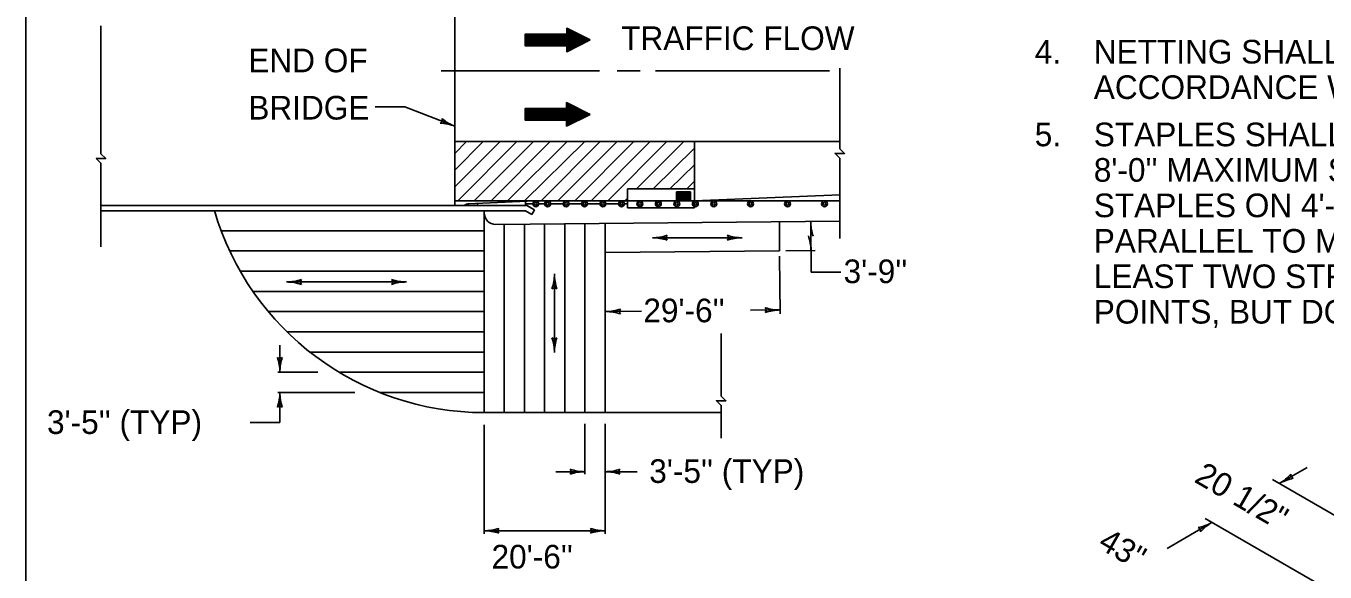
# Model space of a CAD drawing. Extents: x 1007 to 1035.5, y 1000.5 to 1021.5.
# Drawn here: x 1007 to 1018, y 1008.38 to 1013 of the extents above; entities that cross this region are included whole.
import ezdxf

# ---------------------------------------------------------------- set-up
doc = ezdxf.new("R2010")
doc.units = 0
for name, color, linetype in [('Level 1', 7, 'Continuous'), ('Level 10', 7, 'Continuous'), ('Level 11', 7, 'Continuous'), ('Level 16', 7, 'Continuous'), ('Level 40', 7, 'Continuous')]:
    doc.layers.add(name, color=color, linetype=linetype)

msp = doc.modelspace()

# ---------------------------------------------------------------- linework, layer by layer
at = {"layer": 'Level 1'}
for p, q in [((1010.631, 1013.463), (1010.631, 1011.485)), ((1007.635, 1013.004), (1007.635, 1011.982)), ((1011.855, 1012.625), (1010.515, 1012.625)), ((1012.198, 1012.625), (1012.004, 1012.625)), ((1013.801, 1012.625), (1012.329, 1012.625)), ((1009.957, 1012.32), (1010.207, 1012.32)), ((1010.207, 1012.32), (1010.631, 1012.155)), ((1010.631, 1011.784), (1010.871, 1012.025)), ((1010.631, 1011.926), (1010.73, 1012.025)), ((1010.631, 1011.642), (1011.013, 1012.025)), ((1010.631, 1012.025), (1013.889, 1012.025)), ((1010.655, 1011.525), (1011.155, 1012.025)), ((1010.795, 1011.525), (1011.295, 1012.025)), ((1010.935, 1011.521), (1011.438, 1012.025)), ((1011.076, 1011.523), (1011.582, 1012.025)), ((1011.22, 1011.525), (1011.732, 1012.025)), ((1011.361, 1011.525), (1011.861, 1012.025)), ((1011.503, 1011.525), (1012.003, 1012.025)), ((1011.645, 1011.525), (1012.145, 1012.025)), ((1011.785, 1011.525), (1012.285, 1012.025)), ((1011.926, 1011.525), (1012.426, 1012.025)), ((1012.168, 1011.625), (1012.568, 1012.025)), ((1012.658, 1012.025), (1012.658, 1011.525)), ((1012.31, 1011.625), (1012.658, 1011.971)), ((1007.635, 1011.782), (1007.635, 1011.134)), ((1012.451, 1011.625), (1012.658, 1011.83)), ((1012.593, 1011.625), (1012.658, 1011.69)), ((1012.091, 1011.625), (1012.658, 1011.625)), ((1012.091, 1011.525), (1012.091, 1011.625)), ((1012.508, 1011.6), (1012.625, 1011.6)), ((1012.508, 1011.525), (1012.508, 1011.6)), ((1012.625, 1011.6), (1012.625, 1011.525)), ((1012.658, 1011.525), (1013.889, 1011.574)), ((1010.631, 1011.525), (1011.303, 1011.525)), ((1011.305, 1011.525), (1010.743, 1011.5)), ((1010.821, 1011.503), (1010.821, 1011.485)), ((1011.228, 1011.5), (1011.295, 1011.5)), ((1011.303, 1011.525), (1013.889, 1011.525)), ((1011.338, 1011.5), (1011.395, 1011.5)), ((1011.436, 1011.5), (1011.551, 1011.5)), ((1011.593, 1011.5), (1011.708, 1011.5)), ((1011.75, 1011.5), (1011.863, 1011.5)), ((1011.906, 1011.5), (1012.02, 1011.5)), ((1012.063, 1011.5), (1012.091, 1011.5)), ((1012.068, 1011.525), (1012.091, 1011.546)), ((1012.658, 1011.525), (1012.091, 1011.525)), ((1012.658, 1011.525), (1012.091, 1011.525)), ((1012.091, 1011.525), (1012.091, 1011.466)), ((1012.091, 1011.466), (1012.658, 1011.466)), ((1012.625, 1011.525), (1012.508, 1011.525)), ((1012.658, 1011.523), (1012.658, 1011.466)), ((1011.228, 1011.441), (1007.635, 1011.441)), ((1010.878, 1011.425), (1010.878, 1011.441)), ((1010.878, 1011.441), (1010.878, 1009.733)), ((1010.978, 1011.323), (1013.889, 1011.353)), ((1013.378, 1011.347), (1013.378, 1011.101)), ((1013.643, 1011.35), (1013.647, 1010.921)), ((1011.049, 1011.324), (1011.049, 1009.733)), ((1011.22, 1011.325), (1011.22, 1009.733)), ((1011.39, 1011.327), (1011.39, 1009.733)), ((1011.561, 1011.329), (1011.561, 1009.733)), ((1011.732, 1011.33), (1011.732, 1009.733)), ((1011.903, 1011.332), (1011.903, 1009.733)), ((1011.903, 1011.087), (1013.378, 1011.101)), ((1013.378, 1011.056), (1013.383, 1010.567)), ((1013.431, 1011.102), (1013.68, 1011.104)), ((1011.473, 1010.906), (1011.473, 1010.241)), ((1013.647, 1010.921), (1013.897, 1010.921)), ((1011.908, 1010.587), (1012.21, 1010.59)), ((1013.134, 1010.599), (1013.383, 1010.601)), ((1009.149, 1010.303), (1009.149, 1010.075)), ((1009.149, 1009.904), (1009.149, 1009.649)), ((1009.149, 1009.649), (1008.899, 1009.649)), ((1010.878, 1009.63), (1010.878, 1008.706)), ((1011.732, 1009.637), (1011.732, 1009.212)), ((1011.903, 1009.637), (1011.903, 1008.706)), ((1017.609, 1009.133), (1017.845, 1009.269)), ((1018.843, 1008.421), (1017.551, 1009.166)), ((1018.245, 1008.109), (1016.983, 1008.838)), ((1016.659, 1008.584), (1017.041, 1008.805))]:
    msp.add_line(p, q, dxfattribs=at)
for points in [[(1011.777, 1012.885), (1011.577, 1012.785), (1011.577, 1012.835), (1011.227, 1012.835), (1011.227, 1012.935), (1011.577, 1012.935), (1011.577, 1012.985)], [(1011.776, 1012.256), (1011.576, 1012.156), (1011.576, 1012.206), (1011.226, 1012.206), (1011.226, 1012.306), (1011.576, 1012.306), (1011.576, 1012.356)]]:
    msp.add_lwpolyline(points, close=True, dxfattribs=at)
for points in [[(1011.681, 1012.933), (1011.227, 1012.933)], [(1011.691, 1012.928), (1011.227, 1012.928)], [(1011.701, 1012.923), (1011.227, 1012.923)], [(1011.711, 1012.918), (1011.227, 1012.918)], [(1011.721, 1012.913), (1011.227, 1012.913)], [(1011.731, 1012.908), (1011.227, 1012.908)], [(1011.741, 1012.903), (1011.227, 1012.903)], [(1011.751, 1012.898), (1011.227, 1012.898)], [(1011.761, 1012.893), (1011.227, 1012.893)], [(1011.771, 1012.888), (1011.227, 1012.888)], [(1011.773, 1012.883), (1011.227, 1012.883)], [(1011.763, 1012.878), (1011.227, 1012.878)], [(1011.763, 1012.878), (1011.227, 1012.878)], [(1011.582, 1012.983), (1011.577, 1012.983)], [(1011.592, 1012.978), (1011.577, 1012.978)], [(1011.602, 1012.973), (1011.577, 1012.973)], [(1011.612, 1012.968), (1011.577, 1012.968)], [(1011.622, 1012.963), (1011.577, 1012.963)], [(1011.632, 1012.958), (1011.577, 1012.958)], [(1011.641, 1012.953), (1011.577, 1012.953)], [(1011.651, 1012.948), (1011.577, 1012.948)], [(1011.661, 1012.943), (1011.577, 1012.943)], [(1011.661, 1012.943), (1011.577, 1012.943)], [(1011.671, 1012.938), (1011.577, 1012.938)], [(1011.753, 1012.873), (1011.227, 1012.873)], [(1011.743, 1012.868), (1011.227, 1012.868)], [(1011.733, 1012.863), (1011.227, 1012.863)], [(1011.723, 1012.858), (1011.227, 1012.858)], [(1011.713, 1012.853), (1011.227, 1012.853)], [(1011.702, 1012.848), (1011.227, 1012.848)], [(1011.692, 1012.843), (1011.227, 1012.843)], [(1011.682, 1012.838), (1011.227, 1012.838)], [(1011.677, 1012.835), (1011.227, 1012.835)], [(1011.667, 1012.83), (1011.577, 1012.83)], [(1011.657, 1012.825), (1011.577, 1012.825)], [(1011.647, 1012.82), (1011.577, 1012.82)], [(1011.637, 1012.815), (1011.577, 1012.815)], [(1011.627, 1012.81), (1011.577, 1012.81)], [(1011.617, 1012.805), (1011.577, 1012.805)], [(1011.607, 1012.8), (1011.577, 1012.8)], [(1011.597, 1012.795), (1011.577, 1012.795)], [(1011.587, 1012.79), (1011.577, 1012.79)], [(1011.577, 1012.785), (1011.577, 1012.785)], [(1013.889, 1011.206), (1013.889, 1011.885), (1013.849, 1011.925), (1013.929, 1011.925), (1013.889, 1011.965), (1013.889, 1012.646)], [(1011.581, 1012.354), (1011.576, 1012.354)], [(1011.591, 1012.349), (1011.576, 1012.349)], [(1011.601, 1012.344), (1011.576, 1012.344)], [(1011.611, 1012.339), (1011.576, 1012.339)], [(1011.621, 1012.334), (1011.576, 1012.334)], [(1011.631, 1012.329), (1011.576, 1012.329)], [(1011.681, 1012.304), (1011.226, 1012.304)], [(1011.691, 1012.299), (1011.226, 1012.299)], [(1011.701, 1012.294), (1011.226, 1012.294)], [(1011.71, 1012.289), (1011.226, 1012.289)], [(1011.72, 1012.284), (1011.226, 1012.284)], [(1011.73, 1012.279), (1011.226, 1012.279)], [(1011.74, 1012.274), (1011.226, 1012.274)], [(1011.75, 1012.269), (1011.226, 1012.269)], [(1011.76, 1012.264), (1011.226, 1012.264)], [(1011.77, 1012.259), (1011.226, 1012.259)], [(1011.772, 1012.254), (1011.226, 1012.254)], [(1011.762, 1012.249), (1011.226, 1012.249)], [(1011.762, 1012.249), (1011.226, 1012.249)], [(1011.752, 1012.244), (1011.226, 1012.244)], [(1011.742, 1012.239), (1011.226, 1012.239)], [(1011.732, 1012.234), (1011.226, 1012.234)], [(1011.722, 1012.229), (1011.226, 1012.229)], [(1011.712, 1012.224), (1011.226, 1012.224)], [(1011.702, 1012.219), (1011.226, 1012.219)], [(1011.641, 1012.324), (1011.576, 1012.324)], [(1011.651, 1012.319), (1011.576, 1012.319)], [(1011.661, 1012.314), (1011.576, 1012.314)], [(1011.661, 1012.314), (1011.576, 1012.314)], [(1011.671, 1012.309), (1011.576, 1012.309)], [(1011.692, 1012.214), (1011.226, 1012.214)], [(1011.682, 1012.209), (1011.226, 1012.209)], [(1011.677, 1012.206), (1011.226, 1012.206)], [(1011.667, 1012.201), (1011.576, 1012.201)], [(1011.657, 1012.196), (1011.576, 1012.196)], [(1011.647, 1012.191), (1011.576, 1012.191)], [(1011.636, 1012.186), (1011.576, 1012.186)], [(1011.626, 1012.181), (1011.576, 1012.181)], [(1011.616, 1012.176), (1011.576, 1012.176)], [(1011.606, 1012.171), (1011.576, 1012.171)], [(1011.596, 1012.166), (1011.576, 1012.166)], [(1011.586, 1012.161), (1011.576, 1012.161)], [(1011.576, 1012.156), (1011.576, 1012.156)], [(1007.635, 1011.782), (1007.635, 1011.842), (1007.595, 1011.882), (1007.675, 1011.882), (1007.635, 1011.922), (1007.635, 1011.982)], [(1012.515, 1011.591), (1012.523, 1011.591), (1012.523, 1011.575), (1012.515, 1011.575), (1012.515, 1011.591)], [(1012.515, 1011.57), (1012.523, 1011.57), (1012.523, 1011.553), (1012.515, 1011.553), (1012.515, 1011.57)], [(1012.528, 1011.591), (1012.536, 1011.591), (1012.536, 1011.575), (1012.528, 1011.575), (1012.528, 1011.591)], [(1012.528, 1011.57), (1012.536, 1011.57), (1012.536, 1011.553), (1012.528, 1011.553), (1012.528, 1011.57)], [(1012.541, 1011.591), (1012.55, 1011.591), (1012.55, 1011.575), (1012.541, 1011.575), (1012.541, 1011.591)], [(1012.541, 1011.57), (1012.55, 1011.57), (1012.55, 1011.553), (1012.541, 1011.553), (1012.541, 1011.57)], [(1012.555, 1011.591), (1012.563, 1011.591), (1012.563, 1011.575), (1012.555, 1011.575), (1012.555, 1011.591)], [(1012.555, 1011.57), (1012.563, 1011.57), (1012.563, 1011.553), (1012.555, 1011.553), (1012.555, 1011.57)], [(1012.57, 1011.591), (1012.578, 1011.591), (1012.578, 1011.575), (1012.57, 1011.575), (1012.57, 1011.591)], [(1012.57, 1011.57), (1012.578, 1011.57), (1012.578, 1011.553), (1012.57, 1011.553), (1012.57, 1011.57)], [(1012.583, 1011.591), (1012.591, 1011.591), (1012.591, 1011.575), (1012.583, 1011.575), (1012.583, 1011.591)], [(1012.583, 1011.57), (1012.591, 1011.57), (1012.591, 1011.553), (1012.583, 1011.553), (1012.583, 1011.57)], [(1012.596, 1011.591), (1012.605, 1011.591), (1012.605, 1011.575), (1012.596, 1011.575), (1012.596, 1011.591)], [(1012.596, 1011.57), (1012.605, 1011.57), (1012.605, 1011.553), (1012.596, 1011.553), (1012.596, 1011.57)], [(1012.61, 1011.591), (1012.618, 1011.591), (1012.618, 1011.575), (1012.61, 1011.575), (1012.61, 1011.591)], [(1012.61, 1011.591), (1012.618, 1011.591), (1012.618, 1011.575), (1012.61, 1011.575), (1012.61, 1011.591)], [(1012.61, 1011.57), (1012.618, 1011.57), (1012.618, 1011.553), (1012.61, 1011.553), (1012.61, 1011.57)], [(1012.61, 1011.57), (1012.618, 1011.57), (1012.618, 1011.553), (1012.61, 1011.553), (1012.61, 1011.57)], [(1012.515, 1011.548), (1012.523, 1011.548), (1012.523, 1011.531), (1012.515, 1011.531), (1012.515, 1011.548)], [(1012.528, 1011.548), (1012.536, 1011.548), (1012.536, 1011.531), (1012.528, 1011.531), (1012.528, 1011.548)], [(1012.541, 1011.548), (1012.55, 1011.548), (1012.55, 1011.531), (1012.541, 1011.531), (1012.541, 1011.548)], [(1012.555, 1011.548), (1012.563, 1011.548), (1012.563, 1011.531), (1012.555, 1011.531), (1012.555, 1011.548)], [(1012.57, 1011.548), (1012.578, 1011.548), (1012.578, 1011.531), (1012.57, 1011.531), (1012.57, 1011.548)], [(1012.583, 1011.548), (1012.591, 1011.548), (1012.591, 1011.531), (1012.583, 1011.531), (1012.583, 1011.548)], [(1012.596, 1011.548), (1012.605, 1011.548), (1012.605, 1011.531), (1012.596, 1011.531), (1012.596, 1011.548)], [(1012.61, 1011.548), (1012.618, 1011.548), (1012.618, 1011.531), (1012.61, 1011.531), (1012.61, 1011.548)], [(1012.61, 1011.548), (1012.618, 1011.548), (1012.618, 1011.531), (1012.61, 1011.531), (1012.61, 1011.548)], [(1012.885, 1009.517), (1012.885, 1009.793), (1012.845, 1009.833), (1012.925, 1009.833), (1012.885, 1009.873), (1012.885, 1010.401)]]:
    msp.add_lwpolyline(points, dxfattribs=at)
for centre, radius in [((1011.316, 1011.499), 0.025), ((1011.316, 1011.499), 0.0125), ((1011.416, 1011.499), 0.025), ((1011.416, 1011.499), 0.0125), ((1011.572, 1011.499), 0.025), ((1011.572, 1011.499), 0.0125), ((1011.728, 1011.499), 0.025), ((1011.728, 1011.499), 0.0125), ((1011.884, 1011.499), 0.025), ((1011.884, 1011.499), 0.0125), ((1012.041, 1011.499), 0.025), ((1012.041, 1011.499), 0.0125), ((1012.197, 1011.499), 0.025), ((1012.197, 1011.499), 0.0125), ((1012.353, 1011.499), 0.025), ((1012.353, 1011.499), 0.0125), ((1012.509, 1011.499), 0.025), ((1012.509, 1011.499), 0.0125), ((1012.666, 1011.499), 0.025), ((1012.666, 1011.499), 0.0125), ((1012.822, 1011.499), 0.025), ((1012.822, 1011.499), 0.0125), ((1013.134, 1011.499), 0.025), ((1013.134, 1011.499), 0.0125), ((1013.447, 1011.499), 0.025), ((1013.447, 1011.499), 0.0125), ((1013.759, 1011.499), 0.025), ((1013.759, 1011.499), 0.0125)]:
    msp.add_circle(centre, radius, dxfattribs=at)
for centre, radius, start, end in [((1010.493, 1012.209), 0.0313, 297.5067, 19.6234), ((1010.773, 1012.519), 0.391, 230.0793, 248.726), ((1010.489, 1011.791), 0.391, 68.7321, 87.4009), ((1010.489, 1011.791), 0.391, 68.7199, 68.7321), ((1010.753, 1011.431), 0.0691, 92.3596, 129.4633), ((1010.878, 1012.112), 2.379, 196.3773, 270), ((1010.978, 1011.424), 0.1, 180, 270), ((1014.033, 1011.353), 0.391, 180.5896, 199.2363), ((1012.303, 1011.603), 0.391, 270.0061, 288.6528), ((1012.452, 1011.212), 0.0313, 139.1087, 221.2254), ((1012.914, 1011.212), 0.0313, 319.1087, 41.2254), ((1013.062, 1011.603), 0.391, 251.3312, 270), ((1013.254, 1011.1), 0.391, 0.5896, 19.2363), ((1012.303, 1010.821), 0.391, 71.3312, 90), ((1012.303, 1010.821), 0.391, 90, 90.0122), ((1013.062, 1010.821), 0.391, 90.0061, 108.6528), ((1013.062, 1011.603), 0.391, 270, 270.0122), ((1014.036, 1011.108), 0.391, 180.5834, 180.5957), ((1011.082, 1010.906), 0.391, 341.3312, 0), ((1011.864, 1010.906), 0.391, 180.0061, 198.6528), ((1011.082, 1010.906), 0.391, 0, 0.0122), ((1009.206, 1011.229), 0.391, 270.0061, 288.6528), ((1009.206, 1010.447), 0.391, 71.3312, 90), ((1009.206, 1010.447), 0.391, 90, 90.0122), ((1009.355, 1010.838), 0.0313, 139.1087, 221.2254), ((1010.072, 1010.838), 0.0313, 319.1087, 41.2254), ((1010.22, 1011.229), 0.391, 251.3312, 270), ((1010.22, 1010.447), 0.391, 90.0061, 108.6528), ((1010.22, 1011.229), 0.391, 270, 270.0122), ((1011.473, 1010.757), 0.0313, 49.1087, 131.2254), ((1011.904, 1010.978), 0.391, 270.5754, 289.2221), ((1011.912, 1010.196), 0.391, 71.9005, 90.5693), ((1011.912, 1010.196), 0.391, 90.5693, 90.5815), ((1012.056, 1010.588), 0.0313, 139.678, 221.7947), ((1013.234, 1010.6), 0.0313, 319.6838, 41.8004), ((1013.379, 1010.992), 0.391, 251.9063, 270.575), ((1013.387, 1010.21), 0.391, 90.5812, 109.2279), ((1013.379, 1010.992), 0.391, 270.575, 270.5873), ((1011.473, 1010.39), 0.0313, 229.1087, 311.2254), ((1011.082, 1010.241), 0.391, 0.0061, 18.6528), ((1011.864, 1010.241), 0.391, 161.3312, 180), ((1011.864, 1010.241), 0.391, 180, 180.0122), ((1009.149, 1010.223), 0.0313, 229.1087, 311.2254), ((1008.758, 1010.075), 0.391, 0.0061, 18.6528), ((1009.54, 1010.075), 0.391, 161.3312, 180), ((1009.54, 1010.075), 0.391, 180, 180.0122), ((1008.758, 1009.904), 0.391, 341.3312, 0), ((1009.54, 1009.904), 0.391, 180.0061, 198.6528), ((1008.758, 1009.904), 0.391, 0, 0.0122), ((1009.149, 1009.755), 0.0313, 49.1087, 131.2254), ((1011.583, 1009.233), 0.0313, 319.1087, 41.2254), ((1011.732, 1009.624), 0.391, 251.3312, 270), ((1011.903, 1009.624), 0.391, 270.0061, 288.6528), ((1012.051, 1009.233), 0.0313, 139.1087, 221.2254), ((1011.732, 1008.842), 0.391, 90.0061, 108.6528), ((1011.732, 1009.624), 0.391, 270, 270.0122), ((1011.903, 1008.842), 0.391, 71.3312, 90), ((1011.903, 1008.842), 0.391, 90, 90.0122), ((1017.414, 1009.471), 0.391, 300.0001, 318.6689), ((1017.805, 1008.794), 0.391, 101.3472, 119.994), ((1017.738, 1009.207), 0.0313, 168.7747, 250.8914), ((1017.414, 1009.471), 0.391, 299.9879, 300.0001), ((1010.878, 1009.124), 0.391, 270.0061, 288.6528), ((1010.878, 1008.342), 0.391, 71.3312, 90), ((1010.878, 1008.342), 0.391, 90, 90.0122), ((1011.026, 1008.733), 0.0313, 139.1087, 221.2254), ((1011.754, 1008.733), 0.0313, 319.1087, 41.2254), ((1011.903, 1009.124), 0.391, 251.3312, 270), ((1011.903, 1008.342), 0.391, 90.0061, 108.6528), ((1011.903, 1009.124), 0.391, 270, 270.0122), ((1016.845, 1009.143), 0.391, 281.3447, 299.9914), ((1016.912, 1008.73), 0.0313, 348.7721, 70.8888), ((1017.236, 1008.466), 0.391, 119.9975, 138.6663), ((1017.236, 1008.466), 0.391, 119.9853, 119.9975)]:
    msp.add_arc(centre, radius, start, end, dxfattribs=at)
at = {"layer": 'Level 10'}
msp.add_line((1007, 1021.5), (1007, 1000.5), dxfattribs=at)
at = {"layer": 'Level 11'}
msp.add_lwpolyline([(1007, 1000.5), (1035.5, 1000.5), (1035.5, 1021.5), (1007, 1021.5)], close=True, dxfattribs=at)
at = {"layer": 'Level 16'}
for points in [[(1015.652, 1006.748), (1015.705, 1006.785), (1015.844, 1006.876), (1016.054, 1007.034), (1016.384, 1007.172), (1016.825, 1007.429), (1017.239, 1007.714), (1017.681, 1007.875), (1017.966, 1008.049), (1018.265, 1008.325), (1018.71, 1008.454), (1019.1, 1008.746), (1019.505, 1008.939), (1019.802, 1009.127), (1020.073, 1009.237), (1020.309, 1009.415), (1020.63, 1009.466), (1020.789, 1009.737), (1021.014, 1009.697), (1021.073, 1009.78), (1021.097, 1009.831)], [(1021.097, 1009.831), (1021.209, 1009.74), (1021.462, 1009.549), (1021.871, 1009.4), (1022.193, 1009.151), (1022.436, 1009.051), (1022.588, 1008.961), (1022.616, 1008.894), (1022.994, 1008.404), (1023.558, 1007.827), (1024.185, 1007.048), (1024.579, 1006.578), (1024.856, 1006.176), (1025.084, 1005.993), (1025.135, 1005.886), (1025.231, 1005.863), (1025.459, 1005.599), (1025.862, 1005.43), (1026.323, 1005.284), (1026.42, 1005.061), (1026.7, 1005.06), (1026.371, 1004.783), (1025.937, 1004.623), (1025.279, 1004.216), (1024.628, 1003.867), (1023.926, 1003.493), (1023.306, 1003.096), (1022.819, 1002.894), (1022.572, 1002.71), (1022.449, 1002.613), (1022.089, 1002.51), (1021.712, 1002.239), (1021.349, 1002.038), (1021.161, 1001.926), (1020.699, 1002.17), (1020.315, 1002.527), (1019.714, 1002.697), (1019.558, 1003.032), (1018.886, 1003.662), (1018.239, 1004.605), (1017.508, 1005.34), (1017.267, 1005.66), (1017.141, 1005.79), (1016.786, 1005.965), (1016.425, 1006.334), (1015.896, 1006.482), (1015.757, 1006.687), (1015.674, 1006.724), (1015.652, 1006.733)]]:
    msp.add_open_spline(points, degree=3, dxfattribs=at)
at = {"layer": 'Level 40'}
for p, q in [((1011.24, 1011.485), (1007.635, 1011.485)), ((1011.228, 1011.485), (1011.228, 1011.525)), ((1011.228, 1011.521), (1011.228, 1011.525)), ((1011.24, 1011.485), (1011.305, 1011.448)), ((1011.283, 1011.41), (1011.305, 1011.448)), ((1011.228, 1011.441), (1011.283, 1011.41)), ((1010.878, 1011.27), (1008.653, 1011.27)), ((1013.062, 1011.212), (1012.303, 1011.212)), ((1010.878, 1011.1), (1008.725, 1011.1)), ((1010.878, 1010.929), (1008.814, 1010.929)), ((1010.22, 1010.838), (1009.206, 1010.838)), ((1010.878, 1010.758), (1008.922, 1010.758)), ((1010.878, 1010.587), (1009.052, 1010.587)), ((1010.878, 1010.416), (1009.209, 1010.416)), ((1010.878, 1010.245), (1009.403, 1010.245)), ((1009.47, 1010.075), (1009.132, 1010.075)), ((1010.878, 1010.075), (1009.649, 1010.075)), ((1009.783, 1009.904), (1009.132, 1009.904)), ((1010.878, 1009.904), (1009.993, 1009.904)), ((1012.885, 1009.733), (1010.878, 1009.733)), ((1011.732, 1009.233), (1011.486, 1009.233)), ((1012.175, 1009.233), (1011.903, 1009.233)), ((1011.903, 1008.733), (1010.878, 1008.733))]:
    msp.add_line(p, q, dxfattribs=at)

# ---------------------------------------------------------------- texts
at = {"layer": 'Level 1'}
for s, p in [('TRAFFIC FLOW', (1012.038, 1012.8)), ('4.', (1015.539, 1012.686)), ('NETTING SHALL BE INSTALLED AT LOCATIONS SHOWN ON THE PLANS OR AS DIRECTED BY THE ENGINEER, ALL IN', (1016.039, 1012.686)), ('END OF', (1008.882, 1012.612)), ('ACCORDANCE WITH THIS STANDARD DRAWING.', (1016.039, 1012.386)), ('BRIDGE', (1008.882, 1012.212)), ('5.', (1015.539, 1011.986)), ("STAPLES SHALL BE DRIVEN FLUSH WITH SOIL SURFACE AT ALL EDGES AND LAPS IN ALTERNATE ROWS OF 4'-0'' AND", (1016.039, 1011.986)), ("8'-0'' MAXIMUM SPACING DOWN THE SLOPE AS DEPICTED BELOW, (BEGIN AND END ALL INSTALLATIONS WITH A ROW OF", (1016.039, 1011.686)), ("STAPLES ON 4'-0'' MAXIMUM SPACING) WITH THE STAPLE TOPS TURNED AS FOLLOWS: STAPLES ON 4'-0'' SPACING,", (1016.039, 1011.386)), ('PARALLEL TO MAT LENGTH.  STAPLES SHALL BRIDGE A MINIMUM OF TWO STRANDS OF NETTING AND BE LOCATED WITH AT', (1016.039, 1011.086)), ("3'-9''", (1013.921, 1010.828)), ('LEAST TWO STRANDS BETWEEN STAPLE AND ALL EDGES.  KEEP NETTING TAUT AND IN CONTACT WITH THE MULCH AT ALL', (1016.039, 1010.786)), ("29'-6''", (1012.226, 1010.497)), ('POINTS, BUT DO NOT STRETCH.', (1016.039, 1010.486)), ("3'-5'' (TYP)", (1007.178, 1009.552)), ("3'-5'' (TYP)", (1012.276, 1009.138)), ("20'-6''", (1010.941, 1008.414))]:
    msp.add_text(s, height=0.2, dxfattribs=at).set_placement(p)
for s, p in [('20 1/2"', (1016.88, 1009.151)), ('43"', (1016.064, 1008.593))]:
    msp.add_text(s, height=0.2, rotation=330, dxfattribs=at).set_placement(p)

doc.saveas('drawing.dxf')
